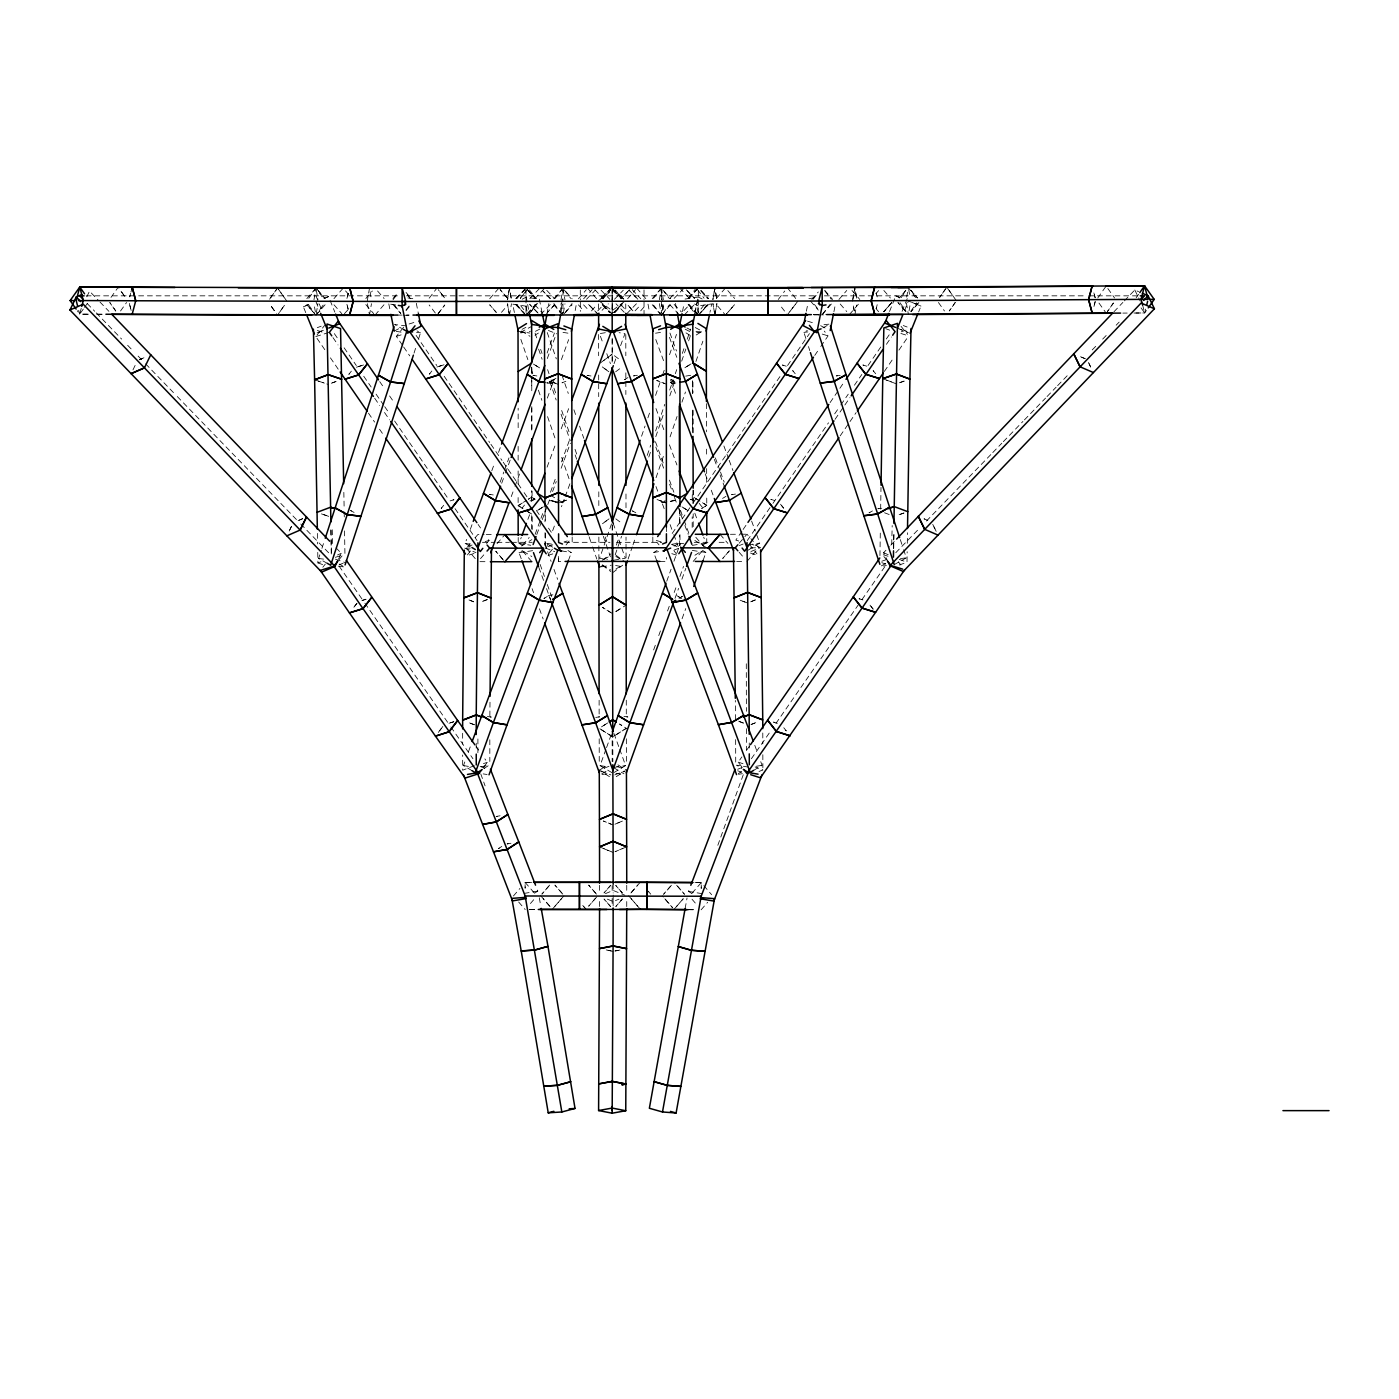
<?xml version="1.0" encoding="UTF-8"?>
<svg xmlns="http://www.w3.org/2000/svg" width="1399" height="1399" viewBox="0 0 1399 1399"><rect width="100%" height="100%" fill="white"/><g stroke="black" fill="none" stroke-linecap="round" stroke-linejoin="round"><path stroke-width="0.75" stroke-dasharray="5 3.75" d="M518.12 505.616L526.601 500.317L518.12 505.581L523.209 508.746L518.12 505.616L518.12 494.774M518.12 483.949L518.137 470.973M518.137 460.149L518.137 445.004M518.155 427.709L518.155 408.228M531.707 501.069L531.69 490.647M531.725 430.07L531.742 408.036M531.76 390.723L531.76 375.981M531.76 373.83L531.76 367.325M679.599 545.732L679.599 535.1M679.617 522.369L679.617 505.371M693.187 526.654L693.187 513.818M693.187 503.29L693.17 490.419M706.757 543.599L706.757 537.233M477.881 752.697L477.916 735.244M558.603 561.436L558.621 555.613L558.603 561.436L562.905 561.436M599.576 906.5L599.594 898.071M613.147 905.87L613.164 898.753M626.735 906.552L626.752 898.123M692.173 527.44L692.208 516.808M692.26 499.793L692.278 491.136M692.47 428.321L692.522 410.991M692.575 393.679L692.61 380.685M696.929 882.612L701.284 882.647L701.231 888.47L701.284 882.647L694.971 882.559M489.86 715.973L490.017 700.707M880.653 509.131L881.003 487.394M879.954 555.595L880.303 532.407M893.559 548.723L893.821 531.865M893.716 548.058L893.978 531.183M899.26 564.986L907.007 562.276L907.164 551.731M907.304 543.302L907.461 532.757M891.705 544.561L892.195 525.534M714.522 289.943L712.878 299.648L714.854 288.002L716.883 299.648L714.854 288.002M715.256 313.236L716.9 303.531L714.924 315.177M852.533 301.187L854.509 289.558M852.865 299.264L854.824 287.617L856.87 299.264L854.824 287.617M854.911 314.775L856.555 305.069M906.709 297.13L908.336 287.442L915.576 297.62M909.088 310.718L910.399 302.953M659.366 299.771L661.028 290.065M653.56 305.104L661.395 315.282L663.388 303.653M313.971 299.753L315.982 288.107L323.169 298.302M316.279 313.341L317.958 303.635M367.133 301.747L369.493 288.177L371.487 299.806M369.458 315.335L371.469 303.688M509.131 290.188L507.47 299.876L509.463 288.246L511.457 299.876L509.463 288.246M509.463 315.405L511.457 303.758M560.964 299.876L562.643 290.188M553.864 303.513L562.975 315.405L564.969 303.758M546.957 314.023L548.845 303.583M559.932 312.537L562.975 295.836M560.824 313.656L562.468 304.615M575.199 310.508L576.336 304.23M685.125 908.528L687.049 898.001M806.384 311.225L807.625 304.947M833.909 311.732L835.57 303.373M682.45 311.61L684.163 303.251M694.936 313.743L698.346 297.025L702.158 298.984M697.069 312.239L698.346 305.961L711.689 303.915L709.975 312.274M694.918 312.537L698.346 295.836M1135.936 313.009L1144.679 312.956L1145.659 309.092M81.229 308.34L79.691 314.163L88.242 314.215M414.034 353.108L415.975 347.022M418.563 338.89L420.522 332.805L417.059 330.898M327.226 563.307L318.605 558.498L321.263 550.402M321.927 548.373L324.568 540.259M611.485 523.873L599.629 558.306L607.393 559.6M641.564 436.226L645.061 426.03M647.877 417.864L650.675 409.697M655.571 395.41L661.185 379.077M662.584 375.002L664.665 368.916M669.544 354.716L676.486 334.413M616.364 545.068L619.162 536.954M647.195 455.444L650.71 445.232M655.641 430.927L664.77 404.363M669.701 390.059L673.216 379.846M675.315 373.708L676.714 369.651M682.31 353.422L684.391 347.337M687.189 339.223L690.686 329.08M615.21 554.756L621.576 536.272M648.769 457.071L650.885 450.95M655.781 436.645L664.245 411.971M669.789 395.83L674.755 381.35L671.258 379.619L674.703 381.542M681.68 361.169L685.842 348.998M688.623 340.884L690.739 334.728M628.099 559.04L632.278 546.887M632.978 544.858L635.758 536.761M656.044 477.706L664.455 453.206M670.051 436.89L677.064 416.465M681.96 402.178L685.475 391.982M695.933 361.484L702.875 341.199M653.63 649.958L655.816 643.802M658.754 635.601L660.958 629.445M667.568 610.978L669.771 604.823M674.178 592.511L677.046 584.485M679.931 576.44L683.516 566.403M471.97 770.639L463.471 765.603L464.923 761.598M468.525 751.595L470.694 745.58M611.975 772.668L600.066 765.62L605.819 749.602M606.554 747.591L611.59 733.583M666.746 581.232L671.065 569.236M673.933 561.244L680.404 543.249L684.321 543.826M675 598.405L678.585 588.402M681.89 579.256L685.79 568.431M703.085 560.439L705.97 552.448L702.578 550.402M717.827 845.293L743.551 773.944M682.065 618.76L685.755 608.565M500.16 482.148L503.832 472.04M504.567 470.029L508.974 457.91M547.114 353.038L554.406 333.014M547.306 358.564L556.435 333.452M547.341 398.103L552.605 383.746L546.747 382.819L552.622 383.711L554.808 377.695M561.366 359.665L568.641 339.625M535.135 534.313L540.241 520.288M540.976 518.295L543.896 510.268M550.472 492.256L556.365 476.08M561.506 461.95L570.355 437.712M614.056 363.67L616.959 355.661M620.596 345.64L624.968 333.609L619.11 332.682M491.766 470.833L494.774 462.632M498.534 452.367L500.79 446.211M501.681 483.25L504.689 475.048M505.441 473.002L510.373 459.554M511.265 496.593L514.272 488.391M515.024 486.327L519.536 474.016M470.239 546.467L465.15 543.389L466.619 539.402M470.291 529.399L472.495 523.401M522.439 545.435L519.064 543.389L521.267 537.391M527.878 519.396L530.816 511.387M547.079 467.161L555.998 442.958M561.209 428.828L568.641 408.665M552.57 491.574L556.277 481.483M561.139 468.263L570.39 443.168M536.779 534.558L541.92 520.55M542.27 519.589L547.044 506.56M547.778 504.567L551.084 495.596L562.923 502.748L561.454 506.753M562.905 502.766L549.265 500.545L562.923 502.748L564.392 498.743M565.144 496.715L570.337 482.603M546.03 548.758L548.968 540.748M552.64 530.746L554.843 524.747M568.396 560.562L571.352 552.57L567.959 550.541M691.84 893.506L688.483 891.39L690.039 887.316M889.537 311.487L895.78 295.941L899.4 297.392M904.454 310.77L908.406 300.977L920.979 306.084L918.636 311.925M902.075 311.347L908.388 295.836M86.825 296.763L89.519 291.167L98.49 300.488M132.957 369.913L135.651 364.317M338.593 558.918L341.304 553.322L335.498 547.271M814.743 355.416L819.587 348.299M820.793 346.532L828.051 335.865L824.273 331.091M741.89 531.235L735.822 540.101L741.627 541.903M743.114 529.469L746.769 524.135M830.062 402.615L838.648 390.076M839.872 388.275L844.786 381.123M835.063 419.333L843.772 406.602M844.874 405.01L849.91 397.648M886.424 344.311L891.425 337.002M840.187 435.876L848.773 423.337M850.015 421.554L856.136 412.583M884.343 371.435L894.066 357.217M898.927 350.1L907.426 337.666M672.185 533.456L691.666 505.109M692.872 503.343L781.394 374.477M787.532 365.524L809.444 333.627M747.293 540.556L771.741 505.109M772.947 503.343L828.505 422.813M834.678 413.859L839.61 406.689M840.851 404.906L848.249 394.168M854.422 385.215L861.836 374.477M868.01 365.524L881.457 346.025M886.336 338.943L890.009 333.627M751.385 758.73L771.024 730.488M775.92 723.423L859.458 603.196M861.959 599.611L886.476 564.304M946.773 287.232L939.621 297.41L946.791 287.232L954.013 297.41M1097.778 297.987L1106.119 286.096L1114.566 297.987M1136.198 297.69L1138.594 294.297M1133.977 313.044L1144.662 312.956L1147.04 309.564M901.183 297.62L905.957 290.835M910.819 311.208L916.782 302.709M741.907 767.019L738.2 762.158L741.89 756.911M746.821 749.916L749.287 746.419M277.544 287.984L269.133 299.876L277.562 287.984L285.921 299.876M308.777 298.302L314.792 289.803M323.152 305.087L315.947 315.282L306.818 304.72L314.653 313.761M83.31 309.074L79.708 314.163L77.312 310.77M84.517 307.378L88.137 302.271M110.993 297.392L118.215 287.215L125.385 297.392L120.594 290.607M120.541 310.98L126.575 302.499M279.905 311.75L284.714 304.965L277.509 315.142L270.322 304.965L275.096 311.75M483.634 767.212L487.324 762.35L484.858 758.87M528.14 288.194L520.323 298.389L526.828 289.89M555.158 298.424L562.975 288.246L572.121 298.809M564.269 313.708L572.086 303.513M653.56 298.319L661.36 288.124L670.523 298.687M662.689 313.586L669.194 305.104M688.395 298.197L696.195 288.002M704.047 304.982L696.247 315.177L688.413 304.982M778.246 299.491L784.752 291.009M789.998 311.382L797.797 301.205M795.192 304.597L787.41 314.775L779.558 304.597M813.099 299.316L818.293 292.531M822.245 314.6L830.044 304.422M393.014 299.788L398.243 293.003M406.025 309.983L409.942 304.895M429.161 298.197L436.995 288.019L444.795 298.197L438.289 289.715M438.272 313.481L444.795 304.982L436.96 315.177L429.161 304.982M529.417 313.656L537.251 303.478L528.123 315.352L519.012 303.478M470.501 550.996L466.724 555.788L476.412 552.745M486.572 543.546L489.09 540.364L486.642 536.831M521.984 508.292L524.485 505.074M552.448 549.16L547.429 555.543L553.252 553.742M566.035 544.945L569.795 540.154L563.989 541.973M402.457 345.221L396.372 336.355L405.185 325.198M317.048 334.973L324.603 325.425M322.819 567.225L325.337 564.042M338.925 559.827L342.703 555.053L334.938 557.449M875.984 293.615L878.607 290.607M918.846 302.534L911.011 311.575L920.14 301.012M739.162 543.249L746.996 534.208L749.619 537.216M747.031 561.366L758.783 547.778L750.913 538.72M513.416 895.99L519.921 888.452M530.431 903.527L534.331 898.997M561.489 898.665L552.378 909.228L543.197 898.665M640.305 882.122L629.882 894.188L637.734 885.13M306.818 298.669L315.964 288.107L325.11 298.669L315.964 288.107M325.11 304.72L315.947 315.282L313.953 303.635M333.976 298.617L343.14 288.194L348.351 294.087M344.434 313.708L348.351 309.319M365.821 298.547L372.361 290.992M374.984 315.142L384.13 304.58M392.979 298.477L398.208 292.443M406.06 310.543L411.289 304.51M489.702 298.756L498.831 288.194M501.472 312.344L507.994 304.79M516.861 298.669L525.989 288.107L536.202 298.669M527.318 313.761L535.152 304.702M553.829 298.809L561.664 289.75M565.581 312.379L572.121 304.842M578.434 298.809L586.268 289.768M591.497 310.893L596.726 304.86M603.021 298.809L610.873 289.75M614.791 312.379L621.331 304.842M627.626 298.756L635.461 289.715M640.707 310.84L645.918 304.79M652.231 298.687L660.066 289.628M661.395 315.282L670.523 304.72M475.275 558.638L466.147 548.076L470.081 543.546M475.31 537.513L477.916 534.488L484.141 534.523M689.2 298.477L698.346 287.914L708.559 298.477M480.504 558.638L485.733 552.605M497.047 543.651L504.899 534.61M707.492 304.51L699.657 313.568L708.261 304.51M716.358 298.494L725.504 287.932L734.65 298.494M522.666 545.05L529.189 537.513M725.504 315.09L734.65 304.527L725.504 315.09L716.358 304.527M811.77 299.508L818.293 291.971M831.356 304.038L822.21 314.6L826.389 314.6M838.928 299.508L846.762 290.467M849.385 314.6L858.531 304.038M883.836 311.592L891.688 302.534M693.17 561.436L704.956 547.848M554.948 906.202L564.094 895.64M595.17 898.665L588.647 906.202L597.793 895.64M692.033 893.209L701.231 882.647M701.126 909.805L707.684 902.268M516.091 298.669L526.007 288.107M534.75 298.721L544.683 288.159L554.599 298.721M527.423 313.761L535.922 304.702M583.593 298.809L592.092 289.75M602.252 298.809L610.751 289.75M597.758 310.875L603.424 304.842M615.018 312.379L622.1 304.842M635.094 310.823L640.759 304.79M669.754 298.564L676.836 291.027M688.43 298.477L698.328 287.914L698.363 313.131M683.936 310.648L689.602 304.615M888.155 562.013L883.608 552.71L889.397 546.659M890.848 545.138L895.185 540.591M1113.954 311.767L1122.89 302.429M1124.376 300.872L1134.799 289.995L1138.594 291.639M515.794 298.669L524.538 289.628M529.819 298.547L540.014 287.984M536.219 304.702L526.007 315.265L516.091 304.702M550.227 304.58L540.031 315.142L529.819 304.58L540.031 315.142M586.496 299.281L595.222 290.223M612.167 286.987L600.503 299.071L612.185 286.987M598.16 314.373L587.947 303.81L598.16 314.373L608.355 303.81M614.528 299.246L623.289 290.188M636.405 303.775L626.175 314.338L615.98 303.775M674.126 298.372L684.338 287.809L694.534 298.372L687.241 290.835M688.151 298.477L695.443 290.922M684.321 314.967L694.534 304.405M688.43 304.51L698.346 315.072L708.541 304.51M895.78 552.71L919.16 528.577M926.453 521.04L991.279 454.115M992.783 452.559L1001.824 443.221M1003.328 441.664L1022.931 421.449M1024.435 419.892L1034.998 408.998M1036.502 407.441L1045.543 398.103M1047.047 396.547L1056.088 387.208M1057.609 385.652L1068.154 374.757M1092.217 349.925L1096.711 345.291M1102.692 339.1L1108.673 332.927M1116.157 325.198L1119.165 322.102M598.597 300.575L612.167 290.485L624.059 299.316M624.059 301.834L612.167 310.665L600.293 301.834M600.363 362.953L612.255 354.122L620.736 360.435M603.756 360.435L612.255 354.122M615.647 371.784L622.433 366.73M602.287 560.212L610.786 553.917M612.482 572.803L622.66 565.231M534.505 893.209L537.828 891.076L536.307 887.158M483.914 768.506L488.916 765.323L481.116 766.652M607.656 722.968L600.87 727.27L607.656 723.003M626.332 728.319L612.745 736.836L599.157 728.337L612.745 736.923L626.332 728.302L619.53 724.017L624.619 727.253M600.975 769.153L607.761 764.851M616.242 776.655L624.741 771.269M615.927 611.538L622.712 607.288M531.69 497.135L528.297 499.251L531.69 497.135L535.083 499.251L531.69 497.135L531.707 501.384M521.635 545.977L531.812 539.629M706.775 505.371L701.686 502.206L706.775 505.336L701.686 508.519L706.775 505.371L706.74 494.529M534.995 335.183L538.388 333.067M541.885 507.697L536.779 510.88L545.278 505.564L545.313 520.428M694.883 555.246L701.668 551.031M696.212 334.991L702.998 330.794M603.983 559.565L610.786 555.351M615.875 569.043L622.66 564.829M615.927 611.485L626.105 605.155M670.453 379.566L671.922 383.571L675.297 381.542L671.922 383.571L676.469 395.9M521.215 558.691L519.046 552.71L522.422 550.646M664.175 508.624L661.954 502.626L665.329 500.58M722.566 498.411L725.941 496.365M702.543 545.19L705.918 543.144L703.697 537.146M747.94 550.262L759.744 543.074L756.055 533.089M679.022 598.422L682.397 596.376L679.022 598.387M656.656 560.509L653.683 552.518L657.075 550.489M674.073 546.1L679.145 543.057L671.363 544.403M601.78 773.822L608.565 769.765M613.741 772.668L625.615 765.568L619.809 749.567M738.235 773.612L741.627 771.601M753.589 770.394L762.07 765.34L760.619 761.336M885.707 563.447L880.531 566.35L886.424 565.598M894.258 564.601L906.325 557.834L903.649 549.737M805.876 338.471L803.9 332.385L807.363 330.461M822.839 327.891L829.764 324.061L821.913 324.97M599.646 567.172L603.091 565.283M551.573 380.738L556.75 377.922L549.807 381.595M520.498 332.367L530.886 326.806M522.194 299.194L526.007 297.218L537.426 298.949M514.395 312.502L512.681 304.143L526.007 306.171L529.819 304.195M522.072 329.342L525.884 327.349M535.415 331.353L541.116 328.398M394.238 331.056L401.863 327.121M139.358 359.77L145.041 357.287L139.358 359.77M337.509 554.983L341.304 553.322M614.948 824.221L622.712 820.968L614.948 824.116M626.682 846.832L615.035 851.694L622.8 848.441M305.734 312.624L303.373 306.801L308.759 304.58M608.967 766.285L599.279 770.237L611.153 777.722M614.791 774.924L624.496 770.954M605.417 893.629L613.164 890.446L624.811 895.185M607.358 899.155L613.164 901.533L618.988 899.155M751.106 724.542L756.929 722.181L751.106 724.472M303.373 306.801L308.777 304.632M739.249 545.575L743.131 544.036M750.896 551.521L760.584 547.656L752.837 544.701M552.797 544.823L545.033 547.866L554.738 551.661M674.178 550.052L678.06 548.53M737.658 769.258L745.422 766.25M759.01 771.461L762.892 769.957L755.128 766.967M474.313 765.708L462.667 770.219L462.667 755.005M472.093 544.998L464.328 547.971L475.975 552.605M317.276 327.681L321.158 326.194M317.748 552.395L317.923 562.923L323.746 560.719M339.257 564.724L343.14 563.255M881.79 561.244L889.554 558.516M901.323 331.773L907.129 329.797M483.459 763.592L487.324 762.35M362.044 600.468L365.926 599.227M315.789 336.564L329.342 332.315M450.111 500.912L453.976 499.705L450.093 500.894M485.208 541.57L489.09 540.364M362.096 600.503L365.978 599.297M409.068 323.991L416.85 321.595M396.372 336.355L402.195 334.553M615.035 951.04L620.859 949.851L615.035 950.918M510.967 843.247L507.068 843.929L510.985 843.3M520.708 332.962L530.378 331.266M653.683 552.518L663.406 550.821M524.17 893.419L537.828 891.076M613.671 560.247L625.301 558.271L613.392 523.873M601.587 566.84L611.276 565.196M661.954 502.643L667.795 501.664L661.954 502.626L660.45 498.604M692.26 545.365L705.918 543.144M748.045 544.98L759.744 543.074M605.312 332.7L599.454 333.644L603.109 343.647M655.554 333.207L661.412 332.262M685.72 376.121L691.561 375.142M671.922 383.571L675.839 382.976M756.212 766.285L762.07 765.34M738.497 774.312L742.397 773.682M808.867 298.669L816.491 297.445M595.747 717.442L599.646 716.83L595.694 717.302M613.916 767.439L625.615 765.568M602.042 774.539L609.842 773.297M685.003 299.071L698.346 297.025M696.615 332.56L702.333 331.685M519.046 552.71L532.739 550.646M552.885 594.802L549.003 595.432L543.914 598.51L549.003 595.432L550.472 599.454M900.449 558.586L906.325 557.834M803.9 332.385L807.835 331.913M531.62 882.367L525.097 882.402L525.132 888.225L525.097 882.402L531.393 882.332M529.399 909.507L537.758 909.402M1122.82 313.096L1127.192 313.061M730.418 534.296L738.707 534.243M740.771 534.226L746.996 534.208M750.494 547.831L758.783 547.778M736.661 561.419L744.967 561.366M529.591 909.542L536.114 909.507M813.991 314.897L820.461 314.88M397.963 315.09L402.143 315.072M818.502 314.88L824.99 314.862M659.978 561.384L666.449 561.366L666.449 557.484M86.143 295.836L399.624 295.836M406.479 295.836L816.334 295.836M824.396 295.836L1086.533 295.836M1088.702 295.836L1138.209 295.836M403.681 315.352L410.816 315.072L406.479 315.09M482.428 542.322L494.879 542.322M496.942 542.322L509.393 542.322M511.474 542.322L532.215 542.322M564.706 542.322L610.016 542.322M616.487 542.322L661.797 542.322M694.201 542.322L708.733 542.322M719.103 542.322L727.393 542.322M88.434 314.198L79.691 314.163L78.694 310.281M97.178 314.215L105.922 314.25M96.776 314.25L105.327 314.303M486.222 534.523L494.529 534.558M466.147 548.076L470.309 548.093M479.962 561.664L488.268 561.698M688.028 909.7L696.719 909.77M688.588 909.612L696.947 909.752M406.427 325.897L394.64 324.551L401.565 328.363M416.587 332.367L420.522 332.805M318.605 558.498L324.481 559.233M338.523 566.21L344.399 566.962M623.954 716.393L627.871 716.97L623.919 716.48M692.26 550.437L705.97 552.448M518.277 331.318L529.696 333.049M600.066 765.62L607.883 766.827M615.875 773.28L623.674 774.486M407.861 297.9L415.486 299.106M390.706 304.178L396.424 305.087M396.144 331.353L403.769 332.577M487.359 716.48L491.259 717.092L487.394 716.428M463.471 765.603L471.271 766.844M483.18 773.892L487.079 774.504M563.01 332.385L568.868 333.312M465.15 543.389L472.967 544.648M519.064 543.389L530.781 545.278M615.612 565.528L623.377 566.822M748.325 767.107L736.608 765.148L741.645 768.313M688.483 891.39L702.158 893.681M551.713 544.141L545.872 543.144L554.354 548.198M561.629 550.891L571.352 552.57M695.985 331.406L703.714 332.735M611.153 950.9L605.33 949.746L613.094 951.425M807.555 321.158L815.32 323.536M822.227 334.081L828.051 335.865M888.033 556.225L882.209 554.441L886.004 559.215M862.921 599.944L859.038 598.737L862.973 599.909M661.045 541.903L655.222 540.119L658.999 544.893M671.8 553.654L677.623 555.455M900.886 333.469L906.709 335.288M750.459 553.06L756.264 554.861M777.389 723.3L773.507 722.094L777.442 723.266M738.2 762.158L744.023 764.011M317.276 330.461L325.04 333.084M318.5 381.14L328.205 384.428M314.618 379.759L324.323 383.134M335.375 559.145L345.081 562.52M317.923 562.923L325.687 565.633M882.752 378.709L894.398 383.099M884.5 512.768L890.324 514.972M899.26 559.355L907.007 562.276M881.79 562.643L885.672 564.112M903.264 325.547L907.129 327.016M885.794 328.695L889.677 330.164M886.634 380.108L896.339 383.781M747.538 603.004L739.774 600.066L745.597 602.322M739.476 721.622L743.341 723.108M743.341 722.986L735.594 720.013L735.332 700.479M737.658 770.762L741.54 772.248M474.296 724.717L468.473 722.479L474.296 724.787M480.137 766.46L487.884 769.45M548.356 330.496L556.12 333.504M666.414 384.183L656.708 380.423L664.473 383.466M558.114 384.305L550.349 381.297L556.172 383.606M558.533 503.238L550.769 500.212L556.592 502.486M664.42 502.398L656.656 499.356L666.361 503.15M672.237 544.736L678.06 547.009M897.424 328.258L908.231 332.577L901.043 329.639M616.732 766.267L624.496 769.38M601.22 771.024L610.908 774.941M613.007 824.903L603.319 820.986L611.066 824.221M911.991 302.429L920.979 306.084M895.78 295.941L899.382 297.41M599.524 846.885L611.171 851.624M603.406 848.511L613.094 852.498M883.608 552.71L889.309 555.176M820.653 325.687L826.372 328.608M694.534 303.985L698.346 305.961M685.195 329.202L690.914 332.158M695.251 327.541L702.193 331.231M686.909 327.961L690.372 329.814M339.223 564.077L342.685 566M613.741 767.736L623.937 773.787M552.622 383.711L549.23 381.682L552.605 383.746M521.425 330.986L529.906 336.25M533.456 364.09L540.241 368.287L533.456 364.055M615.875 556.4L620.964 559.565M531.69 514.028L524.905 509.831L531.69 514.045L531.777 528.997M602.287 564.829L610.786 570.092M523.331 551.258L531.812 556.522M612.535 613.584L602.339 607.271L610.821 612.622M686.017 332.875L691.106 336.04M694.883 540.469L706.757 547.848M617.938 764.833L626.437 770.184M615.822 518.854L622.625 523.891M615.875 555.158L626.053 562.713L626.018 537.094M602.287 565.248L610.786 571.544M601.063 290.223L609.807 299.281M612.185 314.163L601.972 303.6L612.167 314.163M87.228 303.566L94.712 311.278M96.199 312.834L121.661 339.1M127.641 345.291L132.136 349.925M138.116 356.098L144.132 362.306M145.636 363.862L175.784 394.99M177.288 396.547L297.882 521.04M300.802 524.048L330.042 554.231M688.133 304.51L696.877 313.568M674.126 304.405L681.4 311.96M515.794 304.702L524.555 313.761M99.976 302.027L108.93 311.347M701.179 290.922L708.261 298.477M679.669 288.002L689.602 298.564M669.754 304.615L679.687 315.177M632.261 289.715L640.759 298.756M612.167 288.246L622.1 298.809L612.167 288.246M620.929 304.79L626.595 310.823M594.925 289.75L603.424 298.809M602.252 304.842L609.352 312.379M583.593 304.842L589.259 310.875M527.423 289.628L535.922 298.669M534.75 304.772L541.833 312.309M631.194 898.718L640.375 909.28M540.574 895.64L549.755 906.202M525.132 882.402L534.313 892.964M518.662 902.023L525.22 909.56M910.976 290.45L917.534 298.004L910.994 290.45M883.836 290.467L890.376 298.004M876.001 308.567L878.624 311.732M851.991 290.467L859.825 299.508M840.222 304.038L846.762 311.592M824.833 290.45L832.667 299.508M810.458 301.012L818.293 310.071M700.969 290.922L707.492 298.477M689.2 304.51L698.346 315.072M652.231 304.72L660.083 313.778M636.772 288.194L645.918 298.756M613.479 289.75L621.313 298.809M603.021 304.842L609.562 312.379M587.58 288.246L596.726 298.809M578.434 304.86L583.663 310.893M553.829 304.842L560.352 312.379M527.301 289.628L535.152 298.669M739.179 552.308L744.408 558.341M720.083 534.348L727.9 543.407M516.861 304.702L526.007 315.265L525.989 290.048M695.81 537.286L703.645 546.344M406.042 292.443L411.271 298.477M392.997 304.51L400.831 313.568L394.308 304.895M377.573 290.992L384.113 298.547M365.821 304.58L373.673 313.638M333.976 304.79L341.828 313.708M522.666 551.084L531.83 561.646M676.644 885.235L684.478 894.293L674.073 882.227M664.875 898.823L672.709 907.864L662.269 895.797M628.571 895.692L637.717 906.255M703.837 885.672L711.636 894.713M692.015 899.242L695.915 903.771M901.061 326.352L907.391 334.291M898.333 561.803L900.851 564.986M873.133 609.072L869.339 604.316L873.098 609.142M783.615 508.134L779.838 503.36L783.632 508.117M749.392 544.316L756.946 553.864M699.203 503.343L702.963 508.134M673.846 550.664L676.364 553.864M783.772 727.725L786.273 730.943L783.79 727.742M824.798 290.835L831.321 299.316M814.41 304.422L818.328 309.511M787.34 287.617L796.486 299.491M697.506 289.698L704.029 298.197M662.671 289.82L669.194 298.319M564.287 289.943L570.792 298.424M529.434 289.89L535.939 298.389M407.354 294.699L411.254 299.788M1141.042 307.867L1144.662 312.956M1098.984 303.076L1106.224 313.254M949.187 290.625L956.426 300.802M938.432 302.499L944.465 310.98M899.994 302.709L906.01 311.208M476.185 746.646L478.668 750.144M308.759 305.087L314.74 313.568M278.751 289.68L287.127 301.572M339.083 566.07L362.393 599.611M364.894 603.196L448.414 723.423M450.88 726.955L472.949 758.73M478.108 524.433L480.539 527.965M334.344 333.627L337.998 338.943M344.119 347.791L356.325 365.524M363.74 376.261L371.155 386.998M376.086 394.168L383.501 404.906M384.742 406.689L389.674 413.859M394.605 421.012L448.939 499.793M455.06 508.659L477.059 540.556M379.741 381.647L384.673 388.8M389.604 395.952L394.518 403.104M374.652 398.19L379.706 405.535M384.515 412.495L389.552 419.84M332.997 337.631L338.016 344.941M368.462 413.142L374.617 422.078M379.549 429.231L383.239 434.599M316.996 338.331L325.547 350.764M330.426 357.847L338.96 370.28M416.115 335.393L436.803 365.524M444.183 376.261L489.685 442.504M490.909 444.287L501.979 460.411M503.203 462.195L522.876 490.839M524.118 492.64L529.032 499.793M536.342 510.425L541.203 517.508M548.495 528.14L553.374 535.24M403.664 347.004L409.75 355.871M1134.799 289.995L1140.22 301.152M315.964 295.836L322.277 311.347M330.129 300.47L334.833 312.117M315.947 301.642L319.916 311.452M655.974 408.56L664.21 430.717M669.456 444.83L676.941 464.975M655.799 447.085L664.787 471.271M669.614 484.264L672.604 492.308M655.974 486.52L659.716 496.593M751.63 521.093L755.32 531.078M694.813 513.171L697.786 521.162M674.51 497.432L677.081 504.392M677.833 506.386L682.257 518.364M684.863 525.394L688.186 534.348M670.086 524.608L673.041 532.599M673.793 534.593L678.235 546.572M723.895 445.966L728.424 458.26M729.176 460.323L732.971 470.571M714.347 459.327L717.372 467.528M720.065 474.821L723.843 485.068M705.218 473.824L708.244 482.025M711.269 490.227L713.542 496.383M669.456 337.334L676.784 357.34M655.799 339.52L664.595 363.548M606.781 353.667L610.436 363.67M539.419 608.775L543.144 618.97M669.946 333.014L676.504 351.027M715.361 457.91L719.768 470.029M720.502 472.04L724.192 482.148M655.466 441.752L664.298 465.989M669.456 480.119L673.881 492.256M680.456 510.268L683.377 518.295M684.094 520.288L689.217 534.313M754.795 745.335L756.964 751.333M613.986 733.583L619.075 747.573M544.578 543.442L551.101 561.419M554.004 569.41L557.624 579.396M538.842 567.469L543.931 581.442M546.519 588.594L550.856 600.573M532.092 588.647L533.544 592.651M480.749 773.822L485.086 785.853M540.119 564.409L544.421 576.44M547.289 584.485L551.643 596.604M603.319 536.289L610.419 556.785M589.119 536.814L591.934 544.911M592.634 546.939L596.831 559.075M547.236 332.542L556.33 358.896M561.943 375.107L568.291 393.469M573.922 409.785L576.738 417.951M579.571 426.1L583.803 438.342M549.772 381.49L556.19 400.044M561.051 414.121L570.285 440.842M575.164 454.92L576.633 459.187M538.598 349.103L542.112 359.298M520.865 339.38L527.86 359.648M531.358 369.791L532.757 373.848M538.388 390.111L541.903 400.306M547.551 416.622L556.015 441.105M561.664 457.421L570.127 481.886M535.065 333.137L537.164 339.223M540.644 349.365L542.043 353.422M547.621 369.651L549.02 373.708M551.136 379.846L556.05 394.151M561.681 410.484L570.11 435.002M575.041 449.306L577.14 455.444M605.19 536.954L607.988 545.068M900.309 539.612L902.985 547.708M808.482 346.567L809.794 350.624M1142.633 305.209L1144.679 312.956M539.332 299.246L542.357 313.883M526.007 295.836L529.452 313.936M526.007 306.171L527.301 312.432M416.307 303.303L418.406 313.743M388.8 303.88L390.461 312.239M675.507 303.443L677.413 313.883M661.884 304.51L663.546 313.533M648.017 304.16L649.171 310.421M661.377 295.836L664.403 312.537M539.297 897.808L540.801 906.237M908.685 289.383L910.032 297.13M906.395 302.953L908.423 314.6M661.342 288.124L663.371 299.771M659.384 303.653L661.062 313.341M562.975 288.246L564.969 299.876M560.964 303.758L562.643 313.463M367.465 303.688L369.144 313.393M316.314 290.048L317.975 299.753M332.262 529.766L332.682 546.677M343.839 492.361L344.171 509.743M344.206 511.929L344.311 518.26M344.539 530.903L344.941 554.091M331.021 530.378L331.423 553.567M330.846 529.714L330.986 538.143M331.021 540.259L331.283 555.018M317.416 533.421L317.59 543.949M531.707 367.115L531.742 373.498M762.787 732.989L762.822 743.866M762.84 754.726L762.875 767.771M749.252 742.991L749.269 751.7M746.297 663.773L746.384 711.287M746.419 728.704L746.454 750.529M735.647 739.581L735.717 763.487M706.443 403.681L706.53 431.801M706.582 449.114L706.617 457.753M706.652 468.578L706.705 483.704M692.82 382.277L692.855 393.102M692.907 410.397L692.977 434.197M692.75 381.892L692.785 392.699M692.855 410.012L692.925 433.795M693.117 490.035L693.152 503.01M626.35 738.777L626.402 761.808M612.779 732.289L612.849 761.616M599.192 738.812L599.244 761.86M545.348 533.176L545.383 545.925M531.707 367.675L531.742 378.517M531.742 380.685L531.76 389.342M531.812 406.672L531.882 430.49M532.057 491.136L532.092 499.793M532.145 516.808L532.18 529.556M518.207 537.478L518.225 545.977M679.949 510.845L679.966 523.873M679.984 534.733L680.001 545.593M666.396 527.038L666.414 531.603M661.36 290.065L661.377 299.771M661.377 301.712L661.395 313.341M652.826 536.936L652.843 545.627M644.012 289.908L644.03 299.613M644.03 301.554L644.047 315.142M626.28 700.217L626.297 717.512M626.735 885.287L626.752 893.839M625.755 303.898L625.773 312.257M625.79 334.501L625.825 355.713M625.843 372.851L625.86 394.483M625.983 493.969L626 509.114M613.164 884.046L613.164 892.982M613.164 895.115L613.164 901.533M612.15 290.135L612.202 313.813M612.202 338.243L612.237 363.688M612.447 524.887L612.43 532.162M612.745 732.516L612.745 736.836M612.167 288.194L612.167 299.841M612.185 303.723L612.185 315.352M599.576 885.322L599.594 893.874M598.597 303.915L598.615 312.274M598.632 334.518L598.65 355.731M598.685 375.037L598.702 396.651M598.807 491.818L598.824 509.114M598.859 537.094L598.894 562.73M599.122 700.252L599.139 717.53M580.305 289.995L580.323 299.683M580.323 301.624L580.34 311.33M572.174 536.971L572.191 545.662M562.958 290.188L562.975 301.817M562.975 303.758L562.993 315.405M544.98 510.967L544.998 521.81M545.015 532.669L545.033 545.697M489.825 739.774L489.825 761.511M476.237 743.219L476.237 751.91M462.649 733.268L462.667 744.128M612.167 295.836L612.167 313.306M612.167 339.537L612.167 363.513M612.167 525.29L612.167 531.69M612.167 731.904L612.167 761.563M612.167 885.48L612.167 894.206M612.167 898.473L612.167 904.856M877.208 304.685L876.229 308.567L877.208 304.685M1095.172 301.624L1093.703 307.448L1095.19 301.624M348.176 293.633L346.655 299.456L348.194 293.633M132.24 287.18L129.687 296.885L132.24 287.18M291.412 526.514L288.701 532.092L291.412 526.514M955.22 302.499L949.256 310.98L955.22 302.499M1113.377 303.076L1107.413 311.557L1113.377 303.076M442.853 726.466L437.939 732.936L442.871 726.466M356.92 603.301L353.195 608.11L356.955 603.301M351.341 371.172L348.823 374.372L351.359 371.207M443.693 505.301L441.192 508.502L443.71 505.319M431.854 370.997L429.353 374.198L431.836 370.962M891.67 302.674L883.853 311.732L891.67 302.674M905.765 290.45L899.242 298.004L905.765 290.45M729.229 550.944L722.706 558.481L729.229 550.944M549.685 885.077L541.885 894.136L549.72 885.077M610.524 885.427L604.018 892.964L610.594 885.427M622.328 899.015L615.805 906.552L622.31 899.015M671.415 885.235L663.581 894.293L671.45 885.235M683.167 898.823L674.021 909.385L683.167 898.823M554.599 304.772L547.499 312.309L554.599 304.772M629.428 289.715L620.929 298.756L629.428 289.715M622.38 303.6L613.636 312.642L622.38 303.6M609.037 518.854L602.252 523.908L609.037 518.854M501.786 846.447L498.481 848.616L501.804 846.43M691.054 363.88L684.268 368.112L691.054 363.897M627.924 377.59L624.549 379.654L627.924 377.573M872.451 510.932L869.006 512.856L872.451 510.915M302.691 518.662L297.008 521.145L302.709 518.662M328.555 296.588L323.169 298.791L328.555 296.588M323.361 330.286L316.174 333.224L323.396 330.356M755.303 599.926L749.479 602.287L755.303 599.926M565.878 381.297L561.996 382.819L565.878 381.28M566.298 500.177L560.474 502.468L566.298 500.177M674.126 500.108L670.243 501.629L674.126 500.108M674.178 381.193L670.296 382.714L674.178 381.158M487.202 599.611L481.378 601.85L487.202 599.576M335.952 381.472L330.129 383.693L335.952 381.542M903.894 513.031L898.071 515.077L903.894 513.031M904.086 381.123L898.28 383.151L904.086 381.14M453.748 721.727L447.942 723.598L453.818 721.779M444.06 364.772L436.296 367.203L444.078 364.789M534.75 499.478L528.944 501.297L534.75 499.478M363.565 364.982L355.818 367.412L363.548 364.964M500.073 815.774L496.173 816.456L500.108 815.844M637.402 375.264L633.502 375.911L637.419 375.299M675.595 500.37L669.754 501.349L675.612 500.387M735.437 494.074L731.537 494.704L735.437 494.057M881.772 508.239L877.855 508.746L881.79 508.239M840.187 375.404L836.27 375.911L840.204 375.439M817.89 314.618L813.536 314.653L817.908 314.618M536.866 375.946L532.967 375.317L536.849 375.981M493.27 494.949L489.353 494.337L493.27 494.966M591.008 375.981L587.09 375.369L591.025 375.964M786.255 366.206L782.373 365.017L786.273 366.206M694.061 500.545L690.179 499.356L694.044 500.562M866.768 366.188L862.886 364.999L866.75 366.223M774.714 500.545L770.832 499.356L774.696 500.562M328.695 516.371L320.931 513.695L328.695 516.388M473.614 601.762L467.808 599.454L473.614 601.797M1085.134 358.704L1079.433 356.238L1085.117 358.704M927.834 520.428L924.039 518.784L927.834 520.428M635.811 512.751L632.348 510.88L635.811 512.751M354.104 512.471L350.659 510.548L354.104 512.471M681.208 598.317L676.137 595.24L681.226 598.3M699.99 501.122L693.187 496.907L699.99 501.139M688.098 510.67L681.313 506.455L688.098 510.652M608.845 371.767L602.06 366.73L608.845 371.784M623.832 299.071L615.07 290.013L623.832 299.071M550.227 298.547L542.934 290.992L550.227 298.547M637.857 299.246L629.113 290.188L637.857 299.246M650.78 894.188L648.157 891.163L650.797 894.188M622.31 892.964L615.752 885.427L622.328 892.964M610.594 906.552L604.036 899.015L610.524 906.552M562.783 894.136L554.913 885.077L562.8 894.136M905.783 311.575L897.931 302.534L905.765 311.575M632.855 310.84L627.626 304.79L632.855 310.84M507.994 298.756L500.142 289.698L507.994 298.756M496.243 312.344L489.702 304.79L496.225 312.344M503.588 560.247L495.736 551.206L503.57 560.247M596.481 894.136L588.647 885.077L596.499 894.136M586.024 909.228L582.106 904.698L585.989 909.228M875.687 373.778L873.151 370.613L875.687 373.778M795.209 373.743L792.673 370.56L795.192 373.778M115.75 310.98L109.769 302.499L115.75 310.98M936.176 531.358L932.538 523.926L936.158 531.375M1090.643 366.958L1087.932 361.379L1090.643 366.958M1095.155 297.742L1093.616 291.919L1095.155 297.742M877.173 296.92L876.141 293.038L877.173 296.92M348.159 309.162L346.655 303.338L348.141 309.162M131.156 310.456L129.163 302.709L131.156 310.456M854.229 310.893L853.215 305.069L854.229 310.893M714.592 313.236L712.895 303.531L714.574 313.236M509.131 313.463L507.452 303.758L509.114 313.463"/><path stroke-width="1.5" d="M402.125 307.308L402.143 287.914L908.388 287.442M456.441 315.09L456.459 287.932L456.476 315.09L767.911 314.74L767.876 287.582L767.929 314.74M518.172 401.74L518.015 328.887L526.514 323.606M531.707 486.31L531.725 438.726M706.775 535.118L706.775 511.737M599.576 908.616L598.597 1110.544L612.167 1113.202L625.755 1110.736L626.735 908.651M613.094 945.899L626.665 948.679L613.094 946.039L599.506 948.592L613.094 945.899L613.147 907.986M697.909 323.414L706.39 328.695L706.338 371.277L692.75 362.848L692.82 320.249L679.232 328.66M613.094 946.039L612.167 1113.202M464.311 550.157L462.649 720.1L476.237 714.872L482.043 717.215L476.237 714.976L462.649 720.223L462.649 728.914M477.916 542.777L476.237 714.872M491.486 548.163L490.052 696.335M881.038 485.226L882.752 378.709L896.339 373.988L909.91 379.094L907.514 528.542M893.944 523.418L897.441 323.344L883.853 327.961L882.752 378.639L896.339 374.023L909.91 379.164L911.011 328.468M893.436 557.152L893.524 550.839M662.496 1111.978L700.916 897.616L714.539 898.665L676.102 1112.992L662.496 1111.978L649.363 1108.27L685.125 908.528M546.957 314.023L544.701 326.562L558.306 327.593L565.808 329.762M558.306 327.593L560.579 315.055M571.422 331.406L574.447 314.688L598.16 314.373M805.964 313.306L803.481 325.862L816.841 332.717L822.21 305.507L826.022 304.895M830.184 330.566L833.489 313.831M682.03 313.708L679.477 326.247L692.82 324.201L694.936 313.743M706.145 331.091L709.555 314.373M1142.633 305.209L1141.077 299.386L1144.539 285.798L811.298 287.495M1146.655 305.209L1147.635 301.327M819.709 304.895L818.695 301.012L822.157 287.442L822.227 304.895M349.645 314.985L353.195 301.397L349.715 287.809L79.778 287.005L70.142 300.575L76.123 309.074M404.643 305.367L405.658 301.502L402.16 287.914L315.964 288.107M81.737 306.398L83.258 300.575L79.778 287.005L174.962 287.495M105.922 314.25L132.153 314.338L135.72 300.768L132.24 287.18L135.72 300.768L405.658 301.502M393.993 326.579L378.43 375.264L390.566 381.962L404.276 383.606L345.063 564.934M403.297 329.325L406.759 331.231L390.566 381.962L330.689 565.231L327.226 563.307M413.387 355.136L404.311 383.536L390.566 381.962L378.464 375.194L325.233 538.248M612.167 521.844L640.165 440.318M622.188 534.488L629.148 514.237L617.046 507.662L629.165 514.22L642.736 516.493L629.148 514.237M629.165 514.22L647.37 461.145M626.018 565.109L627.399 561.069M636.458 534.733L653.945 483.827M472.128 741.575L543.669 549.142M489.02 774.819L507.068 724.769L493.41 722.601L475.363 772.65L471.97 770.639M612.307 731.59L618.061 715.571L629.952 722.618L643.61 724.752L680.579 622.835M666.029 583.226L618.078 715.536L629.882 722.776L643.61 724.787L626.35 772.79M612.692 770.674L629.952 722.618M686.507 566.42L691.543 552.43M693.729 586.426L703.085 560.439M629.882 722.776L673.514 602.479M553.777 329.412L545.295 324.341L527.091 374.425L538.947 381.577L544.806 382.504L538.965 381.542L544.788 365.506M599.437 324.341L571.614 400.604M602.829 326.369L611.311 331.441L571.544 440.038M613.322 365.681L606.764 383.711L593.106 381.542L581.25 374.425L593.106 381.542L606.746 383.763L571.824 478.563M491.014 472.879L473.229 521.39M501.542 444.165L527.108 374.39L538.965 381.542M500.597 486.222L477.724 548.565M511.125 457.49L538.947 381.577M521.04 469.924L545.085 404.259M490.664 552.745L509.009 502.748L495.333 500.562L483.494 493.41L495.333 500.562L509.009 502.748M522.002 535.397L526.409 523.401M544.858 473.212L537.426 493.375L545.872 498.516M533.106 544.561L536.044 536.551M561.629 550.891L557.746 550.227L493.392 722.531L481.571 715.396L493.41 722.601M568.396 560.562L552.885 602.532L539.262 600.188L527.406 593.106L539.245 600.188L552.85 602.584L506.998 724.927L493.392 722.531M690.809 885.287L735.07 769.223M758.083 774.172L748.325 772.545L700.199 898.788L713.857 901.061L762 774.819M888.75 313.428L884.833 323.152L895.657 327.453M897.459 328.17L902.932 314.565M910.032 333.294L917.849 313.866M337.684 560.772L334.973 566.35L321.7 572.121L69.95 310.001L76.246 296.955L81.929 294.472M334.973 566.35L144.429 367.85L131.156 373.62L144.429 367.85L150.742 354.804L111.92 314.443M286.9 535.817L300.173 530.046L306.486 517.018L150.742 354.804M300.173 530.046L306.503 517.018L329.709 541.221M805.614 320.563L776.55 363.233L785.381 374.372L798.969 378.569L813.519 357.2M879.796 557.991L853.215 596.953L862.064 608.075L875.652 612.255L904.646 569.743M862.064 608.075L891.058 565.563L887.281 560.789M657.635 536.569L776.567 363.198L785.399 374.337L798.986 378.517L678.83 553.689M664.035 551.276L814.445 331.703L809.409 325.337M747.975 522.369L828.838 404.398M846.01 379.321L886.232 320.546L895.08 331.668L892.649 335.218M833.961 420.942L744.635 551.241L742.117 548.058M851.152 395.865L865.876 374.372L879.464 378.552L883.119 373.218M865.876 374.372L857.062 363.198L865.911 374.32L882.926 349.435M760.636 551.923L838.963 437.677M857.377 410.799L879.464 378.552L865.911 374.32M750.721 774.714L760.409 777.792L875.599 612.342L862.011 608.093L746.839 773.49L744.373 770.254M1139.783 292.601L1144.557 285.798L1154.21 299.386L1148.247 307.867M750.511 744.67L853.285 596.866L862.011 608.093M346.34 560.352L457.683 720.555L448.974 731.799L435.474 736.189L465.168 778.071L478.72 773.699L481.186 770.447M474.943 744.898L457.63 720.468L449.027 731.817L435.421 736.101L349.47 612.937L363.023 608.652L371.732 597.39L362.971 608.635L349.4 612.849L320.301 570.407L333.871 566.193L337.666 561.419M482.812 548.338L480.294 551.521L390.671 421.449M412.18 359.421L518.207 513.083L531.777 508.816L540.574 497.677L418.791 321.001M415.013 325.792L409.977 332.158L561.016 551.328M685.335 552.378L681.418 547.848L708.296 547.918L720.048 534.348L728.337 534.296M734.597 561.419L720.083 561.506L708.296 547.918L735.244 547.778L737.868 544.771M487.044 551.084L489.667 548.076L516.651 548.181L504.899 561.768L490.349 561.698M539.664 552.605L543.581 548.076L516.651 548.181L504.882 534.61L496.593 534.575M708.296 547.918L720.083 534.348L695.268 534.278M896.637 539.07L1112.467 313.324M889.956 565.738L1141.129 303.023L1154.42 308.777L903.264 571.474L889.956 565.738L888.155 562.013M1143.63 300.418L1148.089 295.749L1154.42 308.777M1141.619 298.914L1144.609 295.836L1140.237 295.836M467.476 774.434L477.234 772.738L482.235 769.555M609.352 721.884L612.745 719.733L612.482 560.667M609.352 721.936L612.745 719.82L616.137 721.884M518.19 371.487L531.76 363.006L531.603 320.441L545.19 328.835M544.631 623.045L581.932 724.892L595.642 722.846L607.446 715.554L559.075 583.383M679.722 382.312L685.597 381.402L697.402 374.198L679.11 324.183L670.646 329.29M678.987 498.341L687.416 493.182L679.18 471.008M714.294 498.429L715.816 502.521L729.474 500.317L741.278 493.113L733.723 472.617M609.212 332.07L613.112 331.441L621.576 326.352M713.577 457.263L685.597 381.402L697.419 374.233L722.374 441.857M663.406 550.821L670.681 548.128M599.367 772.843L581.932 724.857L595.589 722.688L607.446 715.588L613.269 731.572M753.589 770.394L750.196 772.423L667.306 550.157M813.728 331.231L821.108 328.852M539.245 327.209L544.438 324.428M398.33 305.384L402.143 305.996L405.955 304.02M69.95 310.001L83.223 304.213L144.429 367.85M626.735 883.154L626.682 846.85L613.094 841.236L599.524 846.902L599.576 883.189M626.437 770.167L626.682 846.832L613.094 841.324L599.524 846.885L599.279 770.237M760.619 549.824L762.752 719.838L749.164 714.644L743.341 716.987L749.164 714.732L762.752 719.943L762.77 728.652M328.748 328.1L339.555 323.764L335.62 314.058M662.531 543.984L666.414 542.462L666.414 533.771M660.538 325.845L652.773 328.87L652.826 534.768M317.346 529.207L317.048 512.331L330.619 507.207L334.501 508.554L330.619 507.207L326.981 323.991L340.552 328.573L343.682 483.652M894.188 506.56L888.382 508.606L894.188 506.578L907.776 511.667M531.777 508.851L518.207 513.066L546.205 553.777M658.614 329.657L666.099 327.471L679.704 326.404L677.413 313.883M548.216 1112.817L561.838 1111.978L575.024 1108.445L547.988 946.424L534.82 950.026L521.215 950.9L548.216 1112.817L553.864 1111.296M598.632 328.992L612.202 331.773L625.79 328.957L625.773 313.289M598.597 1110.544L612.167 1108.06L625.755 1110.736M747.188 548.268L729.474 500.317L715.816 502.521L733.531 550.489M569.183 1108.812L575.024 1108.445M612.167 286.987L498.831 288.194M542.182 315.107L548.653 315.02M533.491 882.297L611.118 882.384M539.839 909.385L606.869 909.49M615.228 882.384L692.872 882.524M619.477 909.507L640.375 909.28M1106.119 286.096L1144.557 285.798L1148.124 299.386L1141.584 299.421M1149.926 299.421L1154.21 299.386M1112.625 313.219L912.69 314.583M1093.021 286.2L897.913 287.495M679.669 288.002L803.358 287.757M787.34 287.617L802.589 287.547M1141.077 299.386L818.695 301.012M679.687 315.177L692.138 315.107M806.996 314.67L670.104 315.265M889.607 314.705L833.647 314.845M1120.634 313.096L826.634 314.583M533.788 882.367L646.898 882.227L646.845 909.385L688.028 909.7M525.167 895.99L701.179 896.234M538.283 909.49L646.845 909.385L646.985 882.227L692.592 882.577M630.844 288.194L803.148 287.757M891.215 287.495L908.336 287.442M519.746 315.282L412.985 315.072M630.844 315.352L652.074 315.282M636.79 315.352L651.13 315.317M807.538 314.915L676.382 315.247M833.367 314.827L889.169 314.67M527.65 534.505L504.882 534.61L516.651 548.181M504.899 561.768L531.83 561.646M714.854 288.002L525.989 288.107L544.683 288.159M612.167 288.246L661.36 288.124M822.21 301.012L402.143 301.502M322.242 315.265L391.703 315.107M541.238 315.247L547.743 315.247M573.817 315.212L599.454 315.195M624.933 315.16L650.552 315.125M676.626 315.09L680.981 315.09M811.385 314.635L704.606 315.072M650.692 315.3L573.677 315.387M659.908 534.226L565.109 534.278M666.414 547.778L558.638 547.848M659.978 561.384L565.056 561.436M612.167 288.246L238.267 287.792M84.115 295.836L79.743 295.836L82.733 298.914M832.667 314.6L902.11 314.6M392.874 315.352L334.763 315.335M547.988 315.405L416.85 315.352M369.476 315.335L393.154 315.335M1282.935 1110.631L1329.05 1110.631M562.975 288.246L587.58 288.246M315.982 288.107L593.508 288.246M335.218 315.3L397.736 315.072M554.249 315.387L417.357 315.125M574.394 315.37L593.508 315.405M78.396 300.593L82.768 300.61M83.258 300.575L135.72 300.768M132.153 314.338L349.645 314.985L353.195 301.397L349.698 287.809M532.215 315.282L544.666 315.317M311.662 315.265L111.728 314.338M695.251 561.436L720.065 561.506M640.322 909.28L686.507 909.577M70.142 300.575L74.409 300.61M698.346 287.914L612.185 286.987M626.192 314.338L652.021 314.618M675.7 314.88L682.17 314.95M406.759 331.231L412.653 331.913M611.311 331.441L615.21 332.07M670.471 1111.418L676.102 1112.992M891.058 565.563L902.705 569.148M693.17 508.711L706.757 512.908L693.17 508.694L684.338 497.554M563.884 325.95L571.631 328.957L572.174 534.803M562.503 544.036L558.621 542.532L558.603 533.841M1142.388 293.283L1148.089 295.749M1080.063 366.8L1073.733 353.772L1080.063 366.8L1093.371 372.536M924.687 529.347L918.339 516.318L924.687 529.347L937.977 535.083M818.398 303.566L822.21 305.507M679.966 324.271L685.16 327.034M554.354 548.198L557.746 550.227M471.918 547.499L475.31 549.545M692.75 362.813L706.338 371.242L706.425 401.53M616.137 721.936L612.745 719.82L612.779 730.208M743.306 769.363L748.325 772.545M76.246 296.955L80.722 301.607M735.244 547.778L737.868 550.804M487.062 545.05L489.667 548.076M478.72 773.699L363.023 608.652M84.552 293.79L79.778 287.005L76.211 300.575L77.697 306.398M476.884 522.666L396.984 406.672M465.5 554.004L385.704 438.184M540.574 497.677L567.364 536.621M378.517 379.846L338.173 321.175L329.342 332.315L331.773 335.865M373.428 396.407L340.324 348.281M367.238 411.358L340.167 372.047M333.871 566.193L362.971 608.635M320.668 313.289L326.946 328.817M306.521 314.565L314.39 333.959M490.437 769.258L507.907 814.498L496.225 821.93L482.62 824.396L463.576 775.098M535.555 885.182L518.802 841.953L507.137 849.438L493.515 851.869L482.62 824.396L496.225 821.93L507.872 814.393L518.767 841.866L507.155 849.455L493.48 851.781L512.506 900.904L526.164 898.56L477.234 772.738M653.735 402.51L643.243 374.302L631.439 381.49L617.798 383.763L653.718 480.469M653.893 441.944L613.112 331.441M680.631 547.044L697.716 593.001L685.86 600.101L672.272 602.514L656.656 560.509M741.278 493.113L750.896 519.099M698.521 523.156L702.963 535.152M688.92 536.359L691.875 544.351M724.175 485.978L729.474 500.335M679.494 404.101L704.466 471.778M678.97 363.355L685.562 381.367M624.951 324.306L643.278 374.355L631.421 381.49L617.763 383.693L611.905 367.675M551.643 602.654L595.642 722.846M753.327 741.33L697.681 592.931L685.877 600.084L672.254 602.462L718.404 724.769L731.992 722.356L743.866 715.344L731.992 722.356L718.352 724.63L736.539 774.626M595.589 722.688L613.024 770.674M533.474 552.64L538.545 566.63M521.949 560.702L530.641 584.66M613.392 523.873L607.778 507.68L595.694 514.272L582.106 516.581L571.526 485.978M602.707 534.523L577.35 461.233M588.419 534.785L582.106 516.581L595.677 514.255L607.778 507.697L584.502 440.388M597.548 561.104L599.646 567.172M899.644 537.601L889.624 507.242L877.54 513.993L863.83 515.759L820.269 383.151L833.996 381.402L846.098 374.74L830.411 326.072M894.258 564.601L817.663 330.759M879.866 564.322L863.83 515.759L877.54 513.993L889.624 507.26L846.063 374.67L833.996 381.402L820.234 383.064L810.441 352.653M542.357 313.883L544.928 326.422L531.603 324.393L529.452 313.936M514.832 314.583L518.277 331.318M418.406 313.743L420.924 326.299L407.581 333.172L402.143 305.996M390.881 314.338L394.238 331.056M663.808 314.95L666.099 327.471M649.94 314.6L653.001 331.301M541.186 908.353L547.971 946.266L534.838 950.043L521.232 951.058L511.807 898.385L525.412 897.371L561.838 1111.978M313.393 329.15L314.618 379.828L328.205 374.67L341.776 379.269L328.205 374.635L314.618 379.759L317.048 512.349M330.619 507.19L330.881 521.949M749.164 714.644L747.014 542.497M735.297 698.311L733.426 547.901M749.164 714.732L749.217 734.3M749.269 753.869L749.304 764.746M692.995 436.348L693.17 488.268M679.284 405.902L679.512 475.118M612.849 764.693L613.094 841.236M518.12 509.866L518.19 535.345M679.949 506.508L679.931 328.835L666.361 323.571L666.396 527.248M626.262 693.747L626.053 562.713M625.878 403.139L625.965 485.313M613.094 841.324L613.164 884.046M612.185 315.055L612.202 331.773M612.272 369.266L612.43 520.62M598.615 313.306L598.632 330.286M598.72 403.139L598.807 485.331M598.894 562.73L598.947 605.172L612.535 596.743L626.105 605.155L612.535 596.656L598.947 605.172L599.104 693.764M558.586 525.15L558.061 323.694L544.473 328.992L544.963 506.613M476.237 714.976L476.237 734.527M476.237 754.096L476.255 764.956M612.167 1106.539L612.167 1110.631M579.501 882.122L579.466 909.28L579.413 882.122M612.535 547.936L612.5 561.506L612.482 534.348L612.535 547.936M874.602 287.232L871.157 300.802L874.725 314.39L871.157 300.802L874.62 287.232M1092.077 286.096L1088.632 299.683L1092.217 313.254L1088.632 299.683L1092.077 286.096M367.43 363.757L358.651 374.949L345.063 379.164L358.616 374.897L367.43 363.775M459.799 497.887L451.003 509.079L437.432 513.293L451.003 509.079L459.799 497.887M447.925 363.548L439.146 374.722L425.576 378.989L439.146 374.757L447.96 363.583M562.678 593.333L552.57 599.576L562.695 593.368M675.647 600.468L672.272 602.514L675.63 600.433M613.007 813.763L599.437 819.429L613.007 813.886L626.595 819.359L613.007 813.763M747.538 592.372L733.968 597.88L747.538 592.424L761.126 597.565L747.538 592.424M558.114 373.69L544.543 379.077L558.114 373.743L571.701 378.989L558.114 373.743M558.533 492.57L544.945 497.957L558.533 492.588L572.104 497.869L558.533 492.588M666.361 492.5L652.773 497.834L666.361 492.5L679.949 497.817L666.361 492.5M666.414 373.585L652.826 378.902L666.414 373.62L679.984 378.884L666.414 373.585M477.496 592.651L463.926 597.88L477.496 592.704L491.084 598.09L477.496 592.651M570.67 1081.724L557.502 1085.309L543.879 1086.201L557.502 1085.309L570.67 1081.777M612.36 1081.34L598.789 1083.893L612.36 1081.392L625.948 1084.033L622.065 1084.767L625.948 1084.033L612.36 1081.392M680.806 1086.393L667.201 1085.362L654.067 1081.654L667.201 1085.362L680.806 1086.411M704.904 951.285L691.298 950.253L678.165 946.511L691.281 950.288L704.904 951.337M361.012 516.301L347.284 514.605L335.2 507.889L347.284 514.587L361.012 516.318M787.41 512.908L773.822 508.711L765.008 497.554L773.822 508.694L787.41 512.908M790.015 735.752L776.428 731.502L767.701 720.275L776.393 731.502L789.963 735.822M672.587 599.384L662.427 593.228L672.569 599.402"/></g></svg>
